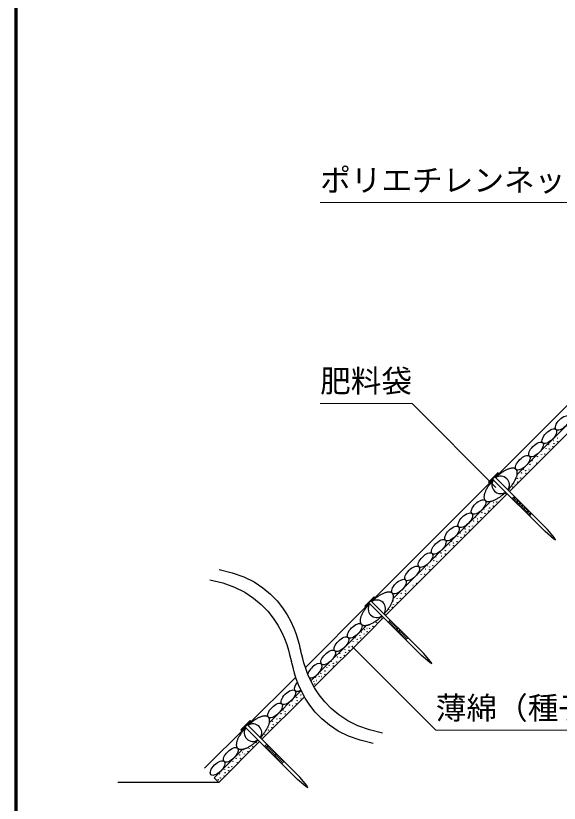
# Model space of a CAD drawing. Units: millimetres, scale not verified. Extents: x 200 to 8200, y 200 to 5838.
# Drawn here: x 200 to 1441, y 1983 to 3781 of the extents above; entities that cross this region are included whole.
import ezdxf
from ezdxf.enums import TextEntityAlignment as Align

# ---------------------------------------------------------------- set-up
doc = ezdxf.new("R2010")
doc.units = ezdxf.units.MM
doc.header["$LTSCALE"] = 20
for name, color, linetype, lineweight in [('C-STR', 7, 'Continuous', 25), ('C-STR-HTXT', 1, 'Continuous', 13), ('C-TTL', 2, 'Continuous', 70)]:
    doc.layers.add(name, color=color, linetype=linetype, lineweight=lineweight)
doc.styles.add('ＭＳ ゴシック', font='')
doc.styles.get('ＭＳ ゴシック').set_extended_font_data('MS Gothic')

msp = doc.modelspace()

# ---------------------------------------------------------------- linework, layer by layer
at = {"layer": 'C-STR', "color": 1}
for p, q in [((1295.36, 2727.1), (1573.25, 3005)), ((1012.52, 2444.26), (1290.41, 2722.15)), ((861.54, 2293.29), (1007.57, 2439.31)), ((729.67, 2161.42), (839.59, 2271.33)), ((631.24, 2062.98), (724.72, 2156.47))]:
    msp.add_line(p, q, dxfattribs=at)
at = {"layer": 'C-STR'}
for p, q in [((1345.24, 2733.52), (1562.11, 2950.39)), ((1327.7, 2694.78), (1572.71, 2939.79)), ((1280.01, 2716.25), (1301.25, 2737.51)), ((1302.3, 2736.47), (1281.05, 2715.21)), ((1302.3, 2736.47), (1301.26, 2737.51)), ((1281.05, 2715.21), (1280.01, 2716.25)), ((1289.2, 2723.36), (1409.24, 2603.39)), ((1294.15, 2728.32), (1414.19, 2608.35)), ((1044.86, 2411.93), (1322.75, 2689.83)), ((1333.88, 2678.71), (1338.83, 2683.66)), ((1336.5, 2676.09), (1341.45, 2681.04)), ((1062.39, 2450.68), (1284, 2672.29)), ((1339.11, 2673.48), (1344.06, 2678.43)), ((1341.73, 2670.86), (1346.68, 2675.81)), ((1344.35, 2668.24), (1349.3, 2673.19)), ((1346.97, 2665.63), (1351.92, 2670.58)), ((1349.59, 2663.01), (1354.54, 2667.96)), ((1352.21, 2660.39), (1357.16, 2665.34)), ((1354.83, 2657.77), (1359.78, 2662.72)), ((1357.45, 2655.16), (1362.39, 2660.11)), ((1360.06, 2652.54), (1365.01, 2657.49)), ((1362.68, 2649.92), (1367.63, 2654.87)), ((1365.3, 2647.31), (1370.25, 2652.26)), ((1367.92, 2644.69), (1372.87, 2649.64)), ((1370.54, 2642.07), (1375.49, 2647.02)), ((1373.16, 2639.45), (1378.11, 2644.4)), ((1430.46, 2589.26), (1414.19, 2608.35)), ((1428.34, 2587.14), (1409.24, 2603.39)), ((1432.93, 2584.66), (1430.46, 2589.26)), ((1428.34, 2587.14), (1432.93, 2584.66)), ((997.16, 2433.41), (1018.41, 2454.67)), ((1019.45, 2453.63), (998.21, 2432.37)), ((1011.3, 2445.47), (1131.34, 2325.5)), ((1019.45, 2453.63), (1018.41, 2454.67)), ((998.21, 2432.37), (997.16, 2433.41)), ((1006.36, 2440.52), (1126.4, 2320.55)), ((1007.03, 2374.1), (1039.91, 2406.98)), ((1051.03, 2395.87), (1055.98, 2400.82)), ((1053.65, 2393.25), (1058.6, 2398.2)), ((1056.27, 2390.63), (1061.22, 2395.58)), ((1058.89, 2388.02), (1063.84, 2392.97)), ((874.17, 2262.45), (996.42, 2384.71)), ((881.54, 2248.62), (1007.03, 2374.1)), ((996.42, 2384.71), (1001.16, 2389.44)), ((1061.51, 2385.4), (1066.46, 2390.35)), ((1064.13, 2382.78), (1069.08, 2387.73)), ((1066.75, 2380.17), (1071.7, 2385.12)), ((1069.37, 2377.55), (1074.31, 2382.5)), ((1071.98, 2374.93), (1076.93, 2379.88)), ((1074.6, 2372.31), (1079.55, 2377.26)), ((1077.22, 2369.7), (1082.17, 2374.65)), ((1079.84, 2367.08), (1084.79, 2372.03)), ((1082.46, 2364.46), (1087.41, 2369.41)), ((1085.08, 2361.85), (1090.03, 2366.8)), ((1087.7, 2359.23), (1092.65, 2364.18)), ((1090.31, 2356.61), (1095.26, 2361.56)), ((1145.49, 2304.29), (1126.4, 2320.55)), ((1147.61, 2306.42), (1131.34, 2325.5)), ((1145.49, 2304.29), (1150.09, 2301.82)), ((1150.09, 2301.82), (1147.61, 2306.42)), ((779.55, 2167.84), (852.05, 2240.34)), ((762.02, 2129.09), (859.35, 2226.42)), ((714.32, 2150.56), (735.57, 2171.82)), ((736.61, 2170.78), (715.36, 2149.52)), ((723.51, 2157.68), (843.55, 2037.71)), ((728.46, 2162.63), (848.5, 2042.66)), ((736.61, 2170.78), (735.57, 2171.83)), ((715.36, 2149.52), (714.32, 2150.56)), ((663.58, 2030.65), (757.07, 2124.14)), ((652.97, 2041.25), (718.31, 2106.6)), ((768.19, 2113.03), (773.14, 2117.98)), ((770.81, 2110.41), (775.76, 2115.36)), ((773.43, 2107.79), (778.38, 2112.74)), ((776.05, 2105.17), (781, 2110.12)), ((778.67, 2102.56), (783.62, 2107.51)), ((781.28, 2099.94), (786.23, 2104.89)), ((783.9, 2097.32), (788.85, 2102.27)), ((786.52, 2094.71), (791.47, 2099.66)), ((789.14, 2092.09), (794.09, 2097.04)), ((791.76, 2089.47), (796.71, 2094.42)), ((794.38, 2086.85), (799.33, 2091.8)), ((797, 2084.24), (801.95, 2089.19)), ((799.62, 2081.62), (804.57, 2086.57)), ((802.23, 2079), (807.18, 2083.95)), ((804.85, 2076.39), (809.8, 2081.34)), ((807.47, 2073.77), (812.42, 2078.72)), ((652.97, 2041.25), (663.58, 2030.65)), ((862.65, 2021.45), (843.55, 2037.71)), ((864.77, 2023.57), (848.5, 2042.66)), ((663.58, 2030.65), (433.14, 2030.65)), ((862.65, 2021.45), (867.25, 2018.98)), ((867.25, 2018.98), (864.77, 2023.57))]:
    msp.add_line(p, q, dxfattribs=at)
for centre in [(1428.13, 2811.28), (1437.7, 2816.57), (1437.7, 2808.68), (1411.52, 2793.57), (1416.24, 2801.97), (1418.73, 2791.89), (1426.81, 2797.08), (1429.44, 2803.98), (1391.22, 2774.37), (1400.79, 2779.65), (1400.79, 2771.77), (1408.16, 2780.75), (1374.61, 2756.66), (1379.33, 2765.06), (1381.82, 2754.98), (1389.9, 2760.17), (1392.53, 2767.07), (1355.28, 2737.33), (1360.01, 2745.73), (1364.83, 2742.27), (1365.17, 2736.15), (1372.54, 2745.13), (1345.84, 2724.7), (1345.84, 2716.82), (1353.21, 2725.8), (1326.87, 2700.03), (1334.95, 2705.22), (1337.58, 2712.12), (1310.22, 2681.2), (1317.59, 2690.18), (1281.32, 2664.47), (1290.89, 2669.76), (1290.9, 2661.87), (1298.26, 2670.85), (1264.71, 2646.76), (1269.43, 2655.16), (1271.92, 2645.08), (1280, 2650.27), (1282.63, 2657.17), (1245.39, 2627.44), (1250.11, 2635.84), (1254.93, 2632.37), (1255.27, 2626.25), (1262.64, 2635.23), (1226.37, 2609.52), (1235.94, 2614.81), (1235.95, 2606.92), (1243.31, 2615.9), (1209.76, 2591.81), (1214.49, 2600.21), (1216.97, 2590.13), (1225.05, 2595.32), (1227.68, 2602.22), (1190.44, 2572.49), (1195.16, 2580.89), (1199.98, 2577.42), (1200.32, 2571.3), (1207.69, 2580.28), (1171.42, 2554.58), (1180.99, 2559.86), (1188.36, 2560.95), (1154.81, 2536.86), (1159.54, 2545.26), (1162.03, 2535.18), (1170.1, 2540.37), (1172.73, 2547.27), (1181, 2551.97), (1135.49, 2517.54), (1140.21, 2525.94), (1145.03, 2522.47), (1152.74, 2525.33), (1126.04, 2504.91), (1133.42, 2506), (1145.37, 2516.35), (1115.15, 2485.42), (1126.05, 2497.02), (1090.08, 2467.52), (1097.79, 2470.38), (1107.08, 2480.23), (1061.52, 2444.68), (1071.09, 2449.96), (1078.47, 2451.05), (1080.54, 2462.59), (1090.42, 2461.4), (1060.2, 2430.47), (1062.83, 2437.37), (1071.1, 2442.07), (1042.84, 2415.43), (1052.13, 2425.28), (1023.52, 2396.11), (1035.47, 2406.45), (989.54, 2373.67), (996.3, 2379.18), (1002.55, 2382.16), (1002.55, 2374.63), (1006.57, 2389.73), (1007.88, 2382.42), (1016.15, 2387.13), (975.36, 2361.09), (980.19, 2357.62), (985.89, 2365.94), (987.89, 2360.48), (995.75, 2369.31), (961.19, 2340.06), (968.57, 2341.16), (970.64, 2352.69), (980.52, 2351.5), (939.74, 2325.47), (950.3, 2320.57), (951.63, 2334.78), (952.93, 2327.47), (961.2, 2332.18), (920.41, 2306.14), (925.24, 2302.68), (932.94, 2305.53), (935.02, 2317.06), (942.23, 2315.38), (906.24, 2285.11), (910.52, 2292.55), (913.62, 2286.21), (915.69, 2297.74), (925.58, 2296.55), (884.79, 2270.52), (892.95, 2271.86), (895.35, 2265.62), (896.68, 2279.83), (897.98, 2272.52), (906.25, 2277.23), (880.8, 2261.5), (882.65, 2255.41), (887.38, 2263.35), (851.29, 2230.16), (829.84, 2215.57), (841.73, 2224.88), (843.04, 2217.57), (851.3, 2222.28), (810.52, 2196.24), (823.05, 2195.63), (825.12, 2207.17), (832.33, 2205.48), (840.4, 2210.67), (796.34, 2175.21), (803.72, 2176.31), (805.79, 2187.84), (815.34, 2192.78), (815.68, 2186.65), (786.78, 2169.93), (788.09, 2162.63), (796.35, 2167.33), (768.1, 2140.68), (777.38, 2150.53), (785.46, 2155.72), (748.77, 2121.36), (760.73, 2131.7), (719.94, 2105.67), (733.14, 2107.68), (741.4, 2112.38), (703.65, 2085.45), (711.63, 2093.23), (713.26, 2085.45), (718.17, 2098.95), (722.43, 2095.58), (730.51, 2100.78), (695.89, 2077.94), (705.78, 2076.75), (664.99, 2050.72), (676.88, 2060.03), (678.19, 2052.73), (686.45, 2065.31), (686.45, 2057.43), (693.82, 2066.41), (662.48, 2036.73), (667.48, 2040.64), (675.56, 2045.83)]:
    msp.add_circle(centre, 0.3, dxfattribs=at)
for centre, radius, start, end in [((1376.6, 2641.58), 117.17, 128.88707, 130.9777), ((1372.34, 2646.9), 110.36, 126.7233, 128.90037), ((1367.29, 2653.73), 101.86, 124.44349, 126.74129), ((1361.79, 2661.81), 92.09, 122.008, 124.46712), ((1356.2, 2670.83), 81.48, 119.36878, 122.03862), ((1350.86, 2680.42), 70.5, 116.46608, 119.4082), ((1346.05, 2690.2), 59.61, 113.22417, 116.51678), ((1342.01, 2699.77), 49.22, 109.54574, 113.28947), ((1338.87, 2708.78), 39.68, 105.3049, 109.62992), ((1336.71, 2716.91), 31.26, 100.33954, 105.41315), ((1335.49, 2723.93), 24.14, 94.44603, 100.47713), ((1335.09, 2729.66), 18.4, 87.38455, 94.61565), ((1335.34, 2734.03), 14.02, 78.91358, 87.5801), ((1335.97, 2737.06), 10.93, 68.88374, 79.10992), ((1336.69, 2738.85), 8.99, 57.40605, 69.02993), ((1337.18, 2739.6), 8.1, 45.01549, 57.44312), ((1337.11, 2739.56), 8.18, 32.61788, 44.9235), ((1336.2, 2739.01), 9.24, 21.12586, 32.43816), ((1313.2, 2739.43), 32.58, 344.68939, 349.55791), ((1334.21, 2738.28), 11.36, 11.08473, 20.92162), ((1320.41, 2738.06), 25.23, 349.65344, 355.42339), ((1330.96, 2737.7), 14.66, 2.60859, 10.89773), ((1326.37, 2737.54), 19.26, 355.54611, 2.45369), ((1376.67, 2640.32), 118.12, 139.03069, 141.10453), ((1380.02, 2637.39), 122.57, 137.00225, 139.02669), ((1381.62, 2635.91), 124.75, 136.61106, 137.00147), ((1381.48, 2636.05), 124.55, 132.99693, 133.39549), ((1379.74, 2637.94), 121.98, 130.96843, 133.00263), ((1257.96, 2765.15), 93.79, 325.55516, 327.96972), ((1266.85, 2759.55), 83.28, 327.99034, 330.60227), ((1276.37, 2754.15), 72.34, 330.62913, 333.49659), ((1286.14, 2749.24), 61.4, 333.53125, 336.7278), ((1295.77, 2745.05), 50.9, 336.77238, 340.39241), ((1304.9, 2741.76), 41.2, 340.4498, 344.61538), ((1328.95, 2670.72), 61.4, 153.53125, 156.7278), ((1338.72, 2665.8), 72.34, 150.62913, 153.49659), ((1348.25, 2660.4), 83.28, 147.99034, 150.60227), ((1357.13, 2654.8), 93.79, 145.55516, 147.96972), ((1365.03, 2649.36), 103.38, 143.27556, 145.53966), ((1371.62, 2644.41), 111.62, 141.11195, 143.26438), ((1233.48, 2784.05), 124.75, 316.609, 317.00147), ((1235.07, 2782.56), 122.57, 317.00225, 319.02669), ((1238.42, 2779.64), 118.12, 319.03069, 321.10453), ((1243.48, 2775.54), 111.62, 321.11195, 323.26438), ((1250.07, 2770.6), 103.38, 323.27556, 325.53966), ((1288.73, 2682.41), 19.26, 175.54611, 182.45369), ((1284.13, 2682.26), 14.66, 182.60859, 190.89773), ((1294.68, 2681.9), 25.23, 169.65344, 175.42339), ((1280.88, 2681.67), 11.36, 191.08473, 200.92162), ((1301.9, 2680.52), 32.58, 164.68939, 169.55791), ((1310.2, 2678.2), 41.2, 160.4498, 164.61538), ((1319.32, 2674.9), 50.9, 156.77238, 160.39241), ((1258.89, 2749.12), 81.48, 299.36878, 302.03862), ((1253.31, 2758.14), 92.09, 302.008, 304.46712), ((1247.81, 2766.22), 101.86, 304.44349, 306.74129), ((1242.76, 2773.05), 110.36, 306.7233, 308.90037), ((1238.5, 2778.37), 117.17, 308.88707, 310.9777), ((1235.36, 2782.02), 121.98, 310.96843, 313.00263), ((1233.62, 2783.9), 124.55, 312.99693, 313.39343), ((1278.89, 2680.94), 9.24, 201.12586, 221.69994), ((1277.92, 2680.35), 8.1, 225.01549, 237.44312), ((1278.4, 2681.1), 8.99, 237.40605, 249.02993), ((1279.12, 2682.89), 10.93, 248.88374, 259.10992), ((1279.75, 2685.92), 14.02, 258.91358, 267.5801), ((1280, 2690.3), 18.4, 267.38455, 274.61565), ((1279.61, 2696.03), 24.14, 274.44603, 280.47713), ((1278.39, 2703.04), 31.26, 280.33954, 285.41315), ((1276.22, 2711.18), 39.68, 285.3049, 289.62992), ((1273.09, 2720.18), 49.22, 289.54574, 293.28947), ((1269.04, 2729.76), 59.61, 293.22417, 296.51678), ((1264.23, 2739.53), 70.5, 296.46608, 299.4082), ((1059.17, 2416.92), 49.22, 109.54574, 113.28947), ((1056.03, 2425.93), 39.68, 105.3049, 109.62992), ((1053.86, 2434.07), 31.26, 100.33954, 105.41315), ((1052.64, 2441.08), 24.14, 94.44603, 100.47713), ((1052.25, 2446.81), 18.4, 87.38455, 94.61565), ((1052.5, 2451.18), 14.02, 78.91358, 87.5801), ((1053.13, 2454.21), 10.93, 68.88374, 79.10992), ((1053.85, 2456.01), 8.99, 57.40605, 69.02993), ((1054.33, 2456.76), 8.1, 45.01549, 57.44312), ((1096.89, 2355.09), 121.98, 130.96843, 133.00263), ((1093.76, 2358.74), 117.17, 128.88707, 130.9777), ((1089.5, 2364.06), 110.36, 126.7233, 128.90037), ((1084.44, 2370.89), 101.86, 124.44349, 126.74129), ((1078.95, 2378.97), 92.09, 122.008, 124.46712), ((1073.36, 2387.99), 81.48, 119.36878, 122.03862), ((1068.02, 2397.58), 70.5, 116.46608, 119.4082), ((1063.21, 2407.35), 59.61, 113.22417, 116.51678), ((1012.93, 2462.21), 50.9, 336.77238, 340.39241), ((1054.27, 2456.71), 8.18, 32.61788, 44.9235), ((1022.06, 2458.91), 41.2, 340.4498, 344.61538), ((1053.36, 2456.17), 9.24, 21.12586, 32.43816), ((1030.36, 2456.59), 32.58, 344.68939, 349.55791), ((1051.37, 2455.44), 11.36, 11.08473, 20.92162), ((1037.57, 2455.21), 25.23, 349.65344, 355.42339), ((1048.12, 2454.85), 14.66, 2.60859, 10.89773), ((1043.52, 2454.7), 19.26, 355.54611, 2.45369), ((1082.18, 2366.51), 103.38, 143.27556, 145.53966), ((1088.78, 2361.57), 111.62, 141.11195, 143.26438), ((1093.83, 2357.47), 118.12, 139.03069, 141.10453), ((1097.18, 2354.55), 122.57, 137.00225, 139.02669), ((1098.77, 2353.06), 124.75, 136.61106, 137.00147), ((1098.64, 2353.21), 124.55, 132.99693, 133.39549), ((967.23, 2487.75), 103.38, 323.27556, 325.53966), ((975.12, 2482.31), 93.79, 325.55516, 327.96972), ((984.01, 2476.71), 83.28, 327.99034, 330.60227), ((993.53, 2471.31), 72.34, 330.62913, 333.49659), ((1003.3, 2466.39), 61.4, 333.53125, 336.7278), ((1027.35, 2395.35), 41.2, 160.4498, 164.61538), ((1036.48, 2392.06), 50.9, 156.77238, 160.39241), ((1046.11, 2387.87), 61.4, 153.53125, 156.7278), ((1055.88, 2382.96), 72.34, 150.62913, 153.49659), ((1065.4, 2377.56), 83.28, 147.99034, 150.60227), ((1074.29, 2371.96), 93.79, 145.55516, 147.96972), ((952.52, 2499.17), 121.98, 310.96843, 313.00263), ((950.77, 2501.06), 124.55, 312.99693, 313.39343), ((950.64, 2501.2), 124.75, 316.609, 317.00147), ((952.23, 2499.72), 122.57, 317.00225, 319.02669), ((955.58, 2496.79), 118.12, 319.03069, 321.10453), ((960.63, 2492.7), 111.62, 321.11195, 323.26438), ((1005.89, 2399.57), 19.26, 175.54611, 182.45369), ((1001.29, 2399.41), 14.66, 182.60859, 190.89773), ((1011.84, 2399.05), 25.23, 169.65344, 175.42339), ((998.04, 2398.83), 11.36, 191.08473, 200.92162), ((1019.05, 2397.68), 32.58, 164.68939, 169.55791), ((996.05, 2398.1), 9.24, 201.12586, 221.69994), ((995.08, 2397.51), 8.1, 225.01549, 237.44312), ((990.25, 2437.34), 49.22, 289.54574, 293.28947), ((986.2, 2446.91), 59.61, 293.22417, 296.51678), ((981.39, 2456.69), 70.5, 296.46608, 299.4082), ((976.05, 2466.28), 81.48, 299.36878, 302.03862), ((970.47, 2475.3), 92.09, 302.008, 304.46712), ((964.97, 2483.38), 101.86, 304.44349, 306.74129), ((959.91, 2490.21), 110.36, 306.7233, 308.90037), ((955.65, 2495.53), 117.17, 308.88707, 310.9777), ((995.56, 2398.26), 8.99, 237.40605, 249.02993), ((996.28, 2400.05), 10.93, 248.88374, 259.10992), ((996.91, 2403.08), 14.02, 258.91358, 267.5801), ((997.16, 2407.45), 18.4, 267.38455, 274.61565), ((996.77, 2413.18), 24.14, 274.44603, 280.47713), ((995.55, 2420.2), 31.26, 280.33954, 285.41315), ((993.38, 2428.33), 39.68, 285.3049, 289.62992), ((948.91, 2401.91), 45.77, 312.66333, 315.00218), ((790.52, 2105.15), 81.48, 119.36878, 122.03862), ((785.18, 2114.74), 70.5, 116.46608, 119.4082), ((780.37, 2124.51), 59.61, 113.22417, 116.51678), ((776.32, 2134.08), 49.22, 109.54574, 113.28947), ((773.19, 2143.09), 39.68, 105.3049, 109.62992), ((771.02, 2151.23), 31.26, 100.33954, 105.41315), ((769.8, 2158.24), 24.14, 94.44603, 100.47713), ((769.41, 2163.97), 18.4, 87.38455, 94.61565), ((769.66, 2168.34), 14.02, 78.91358, 87.5801), ((770.29, 2171.37), 10.93, 68.88374, 79.10992), ((771.01, 2173.17), 8.99, 57.40605, 69.02993), ((771.49, 2173.92), 8.1, 45.01549, 57.44312), ((771.43, 2173.87), 8.18, 32.61788, 44.9235), ((770.52, 2173.32), 9.24, 21.12586, 32.43816), ((768.53, 2172.6), 11.36, 11.08473, 20.92162), ((815.79, 2070.37), 124.55, 132.99693, 133.39549), ((814.05, 2072.25), 121.98, 130.96843, 133.00263), ((810.91, 2075.89), 117.17, 128.88707, 130.9777), ((806.65, 2081.22), 110.36, 126.7233, 128.90037), ((801.6, 2088.05), 101.86, 124.44349, 126.74129), ((796.1, 2096.13), 92.09, 122.008, 124.46712), ((720.46, 2183.55), 61.4, 333.53125, 336.7278), ((730.09, 2179.37), 50.9, 336.77238, 340.39241), ((739.21, 2176.07), 41.2, 340.4498, 344.61538), ((747.51, 2173.74), 32.58, 344.68939, 349.55791), ((754.73, 2172.37), 25.23, 349.65344, 355.42339), ((765.28, 2172.01), 14.66, 2.60859, 10.89773), ((760.68, 2171.85), 19.26, 355.54611, 2.45369), ((791.45, 2089.12), 93.79, 145.55516, 147.96972), ((799.34, 2083.67), 103.38, 143.27556, 145.53966), ((805.93, 2078.72), 111.62, 141.11195, 143.26438), ((810.99, 2074.63), 118.12, 139.03069, 141.10453), ((814.34, 2071.71), 122.57, 137.00225, 139.02669), ((815.93, 2070.22), 124.75, 136.61106, 137.00147), ((672.74, 2213.95), 118.12, 319.03069, 321.10453), ((677.79, 2209.86), 111.62, 321.11195, 323.26438), ((684.38, 2204.91), 103.38, 323.27556, 325.53966), ((692.28, 2199.46), 93.79, 325.55516, 327.96972), ((701.16, 2193.87), 83.28, 327.99034, 330.60227), ((710.69, 2188.46), 72.34, 330.62913, 333.49659), ((736.21, 2114.84), 32.58, 164.68939, 169.55791), ((744.51, 2112.51), 41.2, 160.4498, 164.61538), ((753.64, 2109.22), 50.9, 156.77238, 160.39241), ((763.27, 2105.03), 61.4, 153.53125, 156.7278), ((773.04, 2100.12), 72.34, 150.62913, 153.49659), ((782.56, 2094.71), 83.28, 147.99034, 150.60227), ((677.07, 2207.36), 110.36, 306.7233, 308.90037), ((672.81, 2212.69), 117.17, 308.88707, 310.9777), ((669.67, 2216.33), 121.98, 310.96843, 313.00263), ((667.93, 2218.22), 124.55, 312.99693, 313.39343), ((667.79, 2218.36), 124.75, 316.609, 317.00147), ((669.39, 2216.87), 122.57, 317.00225, 319.02669), ((723.04, 2116.73), 19.26, 175.54611, 182.45369), ((718.45, 2116.57), 14.66, 182.60859, 190.89773), ((729, 2116.21), 25.23, 169.65344, 175.42339), ((715.2, 2115.98), 11.36, 191.08473, 200.92162), ((713.21, 2115.26), 9.24, 201.12586, 221.69994), ((712.23, 2114.66), 8.1, 225.01549, 237.44312), ((712.72, 2115.41), 8.99, 237.40605, 249.02993), ((713.44, 2117.21), 10.93, 248.88374, 259.10992), ((714.07, 2120.24), 14.02, 258.91358, 267.5801), ((714.32, 2124.61), 18.4, 267.38455, 274.61565), ((713.92, 2130.34), 24.14, 274.44603, 280.47713), ((712.7, 2137.35), 31.26, 280.33954, 285.41315), ((710.54, 2145.49), 39.68, 285.3049, 289.62992), ((707.4, 2154.5), 49.22, 289.54574, 293.28947), ((703.36, 2164.07), 59.61, 293.22417, 296.51678), ((698.55, 2173.85), 70.5, 296.46608, 299.4082), ((693.21, 2183.43), 81.48, 299.36878, 302.03862), ((687.62, 2192.45), 92.09, 302.008, 304.46712), ((682.13, 2200.54), 101.86, 304.44349, 306.74129), ((654.4, 2064.41), 17.39, 306.78229, 308.69773), ((635.76, 2088.77), 45.77, 312.66333, 315.00218)]:
    msp.add_arc(centre, radius, start, end, dxfattribs=at)
at = {"layer": 'C-STR', "color": 3}
for centre, start, end in [((1307.55, 2709.98), 145.10221, 304.93187), ((1307.55, 2709.98), 325.08918, 124.9449), ((1024.71, 2427.13), 325.08918, 124.9449), ((1024.71, 2427.13), 145.10221, 304.93187), ((741.86, 2144.29), 325.08918, 124.9449), ((741.86, 2144.29), 145.10221, 304.93187)]:
    msp.add_arc(centre, 20, start, end, dxfattribs=at)
at = {"layer": 'C-STR'}
for centre in [(1448.97, 2851.4), (1418.66, 2821.09), (1388.36, 2790.79), (1358.06, 2760.49), (1257.04, 2659.47), (1226.74, 2629.17), (1196.43, 2598.86), (1166.13, 2568.55), (1135.82, 2538.25), (1105.52, 2507.95), (1075.21, 2477.64), (974.2, 2376.63), (943.9, 2346.32), (913.59, 2316.02), (822.67, 2225.1), (792.37, 2194.8), (691.36, 2093.78), (661.05, 2063.48)]:
    msp.add_ellipse(centre, major_axis=(15.15, 15.15), ratio=0.466665, dxfattribs=at)
for centre, start_param, end_param in [((883.28, 2285.71), 3.4528477, 8.7448984), ((852.97, 2255.4), 1.7293991, 4.1829496)]:
    msp.add_ellipse(centre, major_axis=(15.15, 15.15), ratio=0.466665, start_param=start_param, end_param=end_param, dxfattribs=at)
for points in [[(664.68, 2516.59), (833.69, 2486.08), (847.27, 2334.01), (851.27, 2330)], [(643.25, 2493.05), (812.27, 2462.53), (825.84, 2310.47), (829.84, 2306.46)], [(1037.86, 2143.42), (868.85, 2173.93), (855.28, 2326), (851.27, 2330)], [(1016.43, 2119.87), (847.42, 2150.39), (833.85, 2302.46), (829.84, 2306.46)]]:
    msp.add_open_spline(points, degree=3, dxfattribs=at)
at = {"layer": 'C-STR-HTXT'}
for p, q in [((895.26, 3354.48), (1560.26, 3354.48)), ((895.13, 2896.07), (1105.13, 2896.07)), ((1105.13, 2896.07), (1296.78, 2703.8)), ((967.71, 2341.89), (1159.35, 2149.63)), ((1159.35, 2149.63), (2279.35, 2149.63))]:
    msp.add_line(p, q, dxfattribs=at)
at = {"layer": 'C-TTL'}
msp.add_lwpolyline([(200, 200), (8200, 200), (8200, 5740), (200, 5740)], close=True, dxfattribs=at)

# ---------------------------------------------------------------- texts
at = {"layer": 'C-STR-HTXT', "color": 7, "style": 'ＭＳ ゴシック'}
for s, p in [('ポリエチレンネット', (895.26, 3364.48)), ('肥料袋', (895.13, 2906.07)), ('薄綿（種子・肥料・土壌改良資材）', (1159.35, 2159.63))]:
    msp.add_text(s, height=51.32, dxfattribs=at).set_placement(p, align=Align.BOTTOM_LEFT)

doc.saveas('drawing.dxf')
